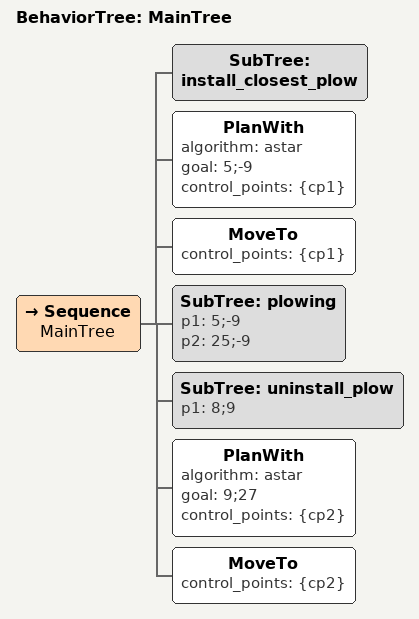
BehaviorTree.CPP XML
<?xml version="1.0"?>
<root BTCPP_format="4" main_tree_to_execute="MainTree">
  <include path="install_closest_plow.xml"/>
  <include path="plowing.xml"/>
  <include path="uninstall_plow.xml"/>
  <BehaviorTree ID="MainTree">
    <Sequence name="MainTree">
      <SubTree ID="install_closest_plow"/>
      <PlanWith algorithm="astar" goal="5;-9" control_points="{cp1}"/>
      <MoveTo control_points="{cp1}"/>
      <SubTree ID="plowing" p1="5;-9" p2="25;-9"/>
      <SubTree ID="uninstall_plow" p1="8;9"/>
      <PlanWith algorithm="astar" goal="9;27" control_points="{cp2}"/>
      <MoveTo control_points="{cp2}"/>
    </Sequence>
  </BehaviorTree>
</root>
